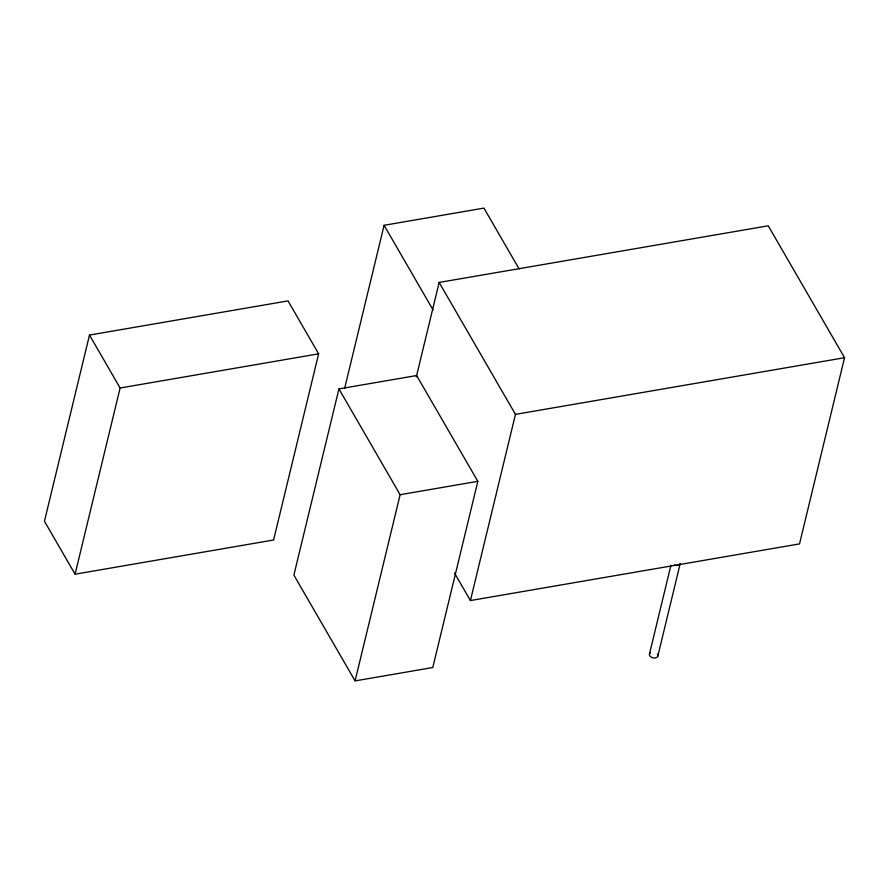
<?xml version="1.0" encoding="UTF-8"?>
<svg xmlns="http://www.w3.org/2000/svg" width="889" height="889" viewBox="0 0 889 889"><rect width="100%" height="100%" fill="white"/><g stroke="black" fill="none" stroke-linecap="round" stroke-linejoin="round"><path stroke-width="1.33" d="M89.489 335.064L44.45 521.254L75.076 574.194L273.59 540.012L318.64 353.822L288.014 300.893L89.489 335.064L120.115 388.004L75.076 574.194M338.931 388.915L293.892 575.105L355.089 680.896L432.787 667.517L477.826 481.327L416.63 375.536L338.931 388.915L400.128 494.706L355.089 680.896M344.599 388.549L384.092 225.295L483.938 208.104L519.12 268.911M416.308 376.892L439.155 282.446L768.24 225.795L844.55 357.711L799.511 543.901L470.425 600.553L454.468 572.972M470.425 600.553L515.464 414.363L439.155 282.446M649.47 653.948L670.939 565.26M657.827 656.082L680.229 563.515M120.115 388.004L318.64 353.822M515.464 414.363L844.55 357.711M400.128 494.706L477.826 481.327M384.092 225.295L433.065 309.95M657.382 654.082A4.312 2.9 13.6 0 1 656.149 657.727A4.312 2.9 13.6 0 1 650.559 656.638A4.312 2.9 13.6 0 1 650.348 652.726M680.018 564.037A4.312 2.9 13.6 0 1 674.273 564.993"/></g></svg>
